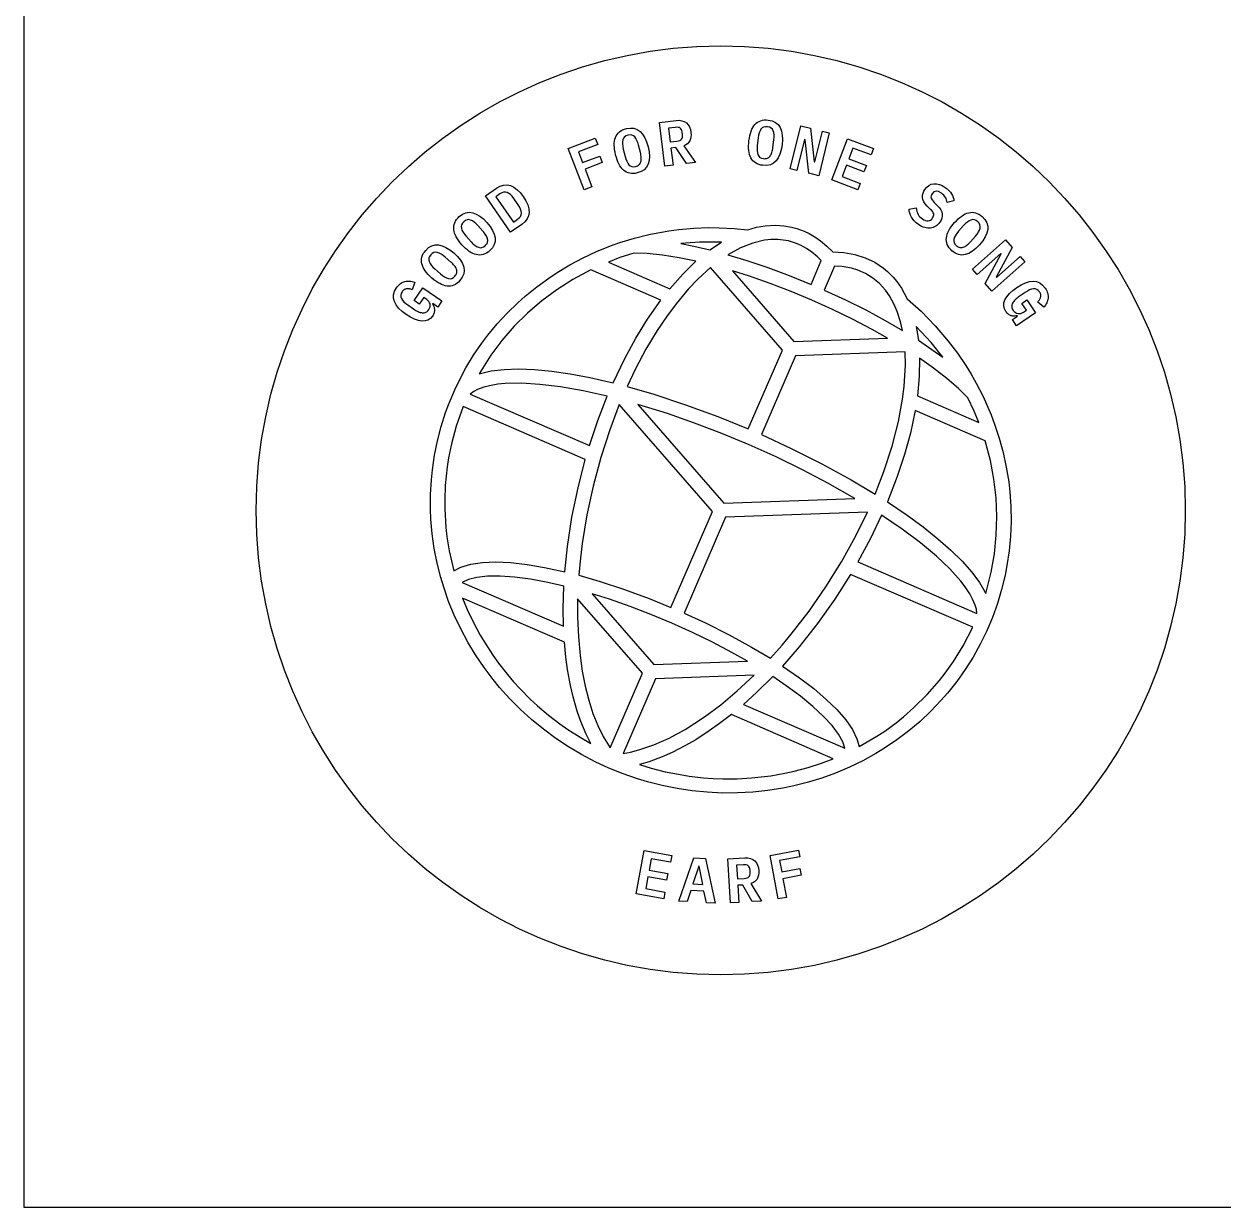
# Model space of a CAD drawing. Header units: millimetres. Extents: x 0 to 600, y 0 to 400.
# Drawn here: x 0 to 51.6, y 0 to 50.9 of the extents above; entities that cross this region are included whole.
import ezdxf

# ---------------------------------------------------------------- set-up
doc = ezdxf.new("R2010")
doc.units = ezdxf.units.MM
for name, color, linetype in [('CUT', 7, 'Continuous'), ('ENGRAVE_BACK_MIRRORED', 7, 'Continuous'), ('ENGRAVE_FRONT', 7, 'Continuous'), ('SHEET', 7, 'Continuous')]:
    doc.layers.add(name, color=color, linetype=linetype)

msp = doc.modelspace()

# ---------------------------------------------------------------- linework, layer by layer
at = {"layer": 'CUT'}
msp.add_circle((30, 30), 20, dxfattribs=at)
at = {"layer": 'ENGRAVE_BACK_MIRRORED'}
for points in [[(41.992, 33.107), (42.16, 32.486), (42.295, 31.859), (42.396, 31.226), (42.445, 30.797), (42.49, 30.16), (42.499, 29.522), (42.475, 28.891), (42.417, 28.258), (42.324, 27.629), (42.243, 27.208), (42.094, 26.591), (41.912, 25.983), (41.697, 25.386), (41.452, 24.807), (41.174, 24.238), (40.865, 23.684), (40.526, 23.147), (40.158, 22.629), (39.763, 22.132), (39.48, 21.808), (39.045, 21.351), (38.58, 20.914), (38.092, 20.502), (37.582, 20.116), (37.052, 19.758), (36.682, 19.531), (36.12, 19.22), (35.541, 18.939), (34.947, 18.688), (34.345, 18.469), (33.726, 18.28), (33.096, 18.124), (32.667, 18.036), (32.024, 17.934), (31.376, 17.866), (30.724, 17.83), (30.071, 17.828), (29.417, 17.859), (28.77, 17.922), (28.121, 18.019), (27.477, 18.149), (26.84, 18.311), (26.416, 18.439), (25.795, 18.654), (25.187, 18.899), (24.588, 19.177), (24.006, 19.484), (23.441, 19.819), (22.894, 20.182), (22.366, 20.572), (21.858, 20.988), (21.377, 21.425), (20.916, 21.888), (20.479, 22.374), (20.199, 22.714), (19.807, 23.235), (19.442, 23.773), (19.109, 24.325), (18.803, 24.896), (18.527, 25.482), (18.283, 26.079), (18.071, 26.688), (17.947, 27.104), (17.79, 27.727), (17.667, 28.351), (17.577, 28.985), (17.522, 29.622), (17.503, 30.053), (17.505, 30.69), (17.54, 31.32), (17.584, 31.748), (17.676, 32.377), (17.802, 32.994), (17.962, 33.608), (18.155, 34.212), (18.303, 34.614), (18.548, 35.193), (18.733, 35.579), (19.029, 36.133), (19.358, 36.676), (19.716, 37.2), (19.974, 37.543), (20.375, 38.029), (20.806, 38.498), (21.262, 38.943), (21.584, 39.229), (22.075, 39.629), (22.592, 40.006), (22.953, 40.245), (23.503, 40.576), (24.071, 40.877), (24.65, 41.146), (25.249, 41.387), (25.66, 41.533), (26.28, 41.721), (26.904, 41.876), (27.761, 42.035), (28.192, 42.092), (28.836, 42.15), (29.488, 42.174), (29.929, 42.172), (30.578, 42.142), (31.161, 42.086), (31.542, 42.19), (31.907, 42.253), (32.364, 42.279), (32.719, 42.256), (33.046, 42.199), (33.277, 42.137), (33.588, 42.022), (33.806, 41.919), (34.099, 41.747), (34.301, 41.605), (34.571, 41.38), (34.825, 41.128), (35.303, 41.104), (35.773, 41.021), (36.216, 40.881), (36.629, 40.682), (37.007, 40.427), (37.182, 40.279), (37.419, 40.041), (37.575, 39.853), (37.775, 39.569), (38.028, 39.109), (38.627, 38.572), (39.233, 37.952), (39.798, 37.29), (40.193, 36.765), (40.555, 36.231), (40.782, 35.862), (40.999, 35.482), (41.292, 34.91), (41.641, 34.116), (41.793, 33.714), (41.992, 33.107)], [(30.032, 41.556), (29.084, 41.549), (28.285, 41.485), (28.846, 41.374), (29.529, 41.215), (30.032, 41.556)], [(34.33, 40.759), (34.161, 40.924), (33.927, 41.118), (33.685, 41.283), (33.435, 41.418), (33.178, 41.524), (32.913, 41.6), (32.456, 41.663), (32.171, 41.661), (31.878, 41.63), (31.375, 41.511), (30.855, 41.306), (30.309, 41.006), (31.129, 40.758), (32.032, 40.454), (32.947, 40.114), (33.886, 39.733), (34.33, 40.759)], [(28.933, 40.727), (28.207, 40.876), (27.489, 40.99), (26.834, 41.057), (26.259, 41.077), (25.658, 40.883), (25.16, 40.694), (27.809, 39.546), (28.367, 40.177), (28.933, 40.727)], [(27.417, 39.047), (24.401, 40.355), (23.626, 39.939), (22.942, 39.503), (22.293, 39.02), (21.681, 38.494), (21.109, 37.927), (20.581, 37.321), (20.098, 36.679), (19.593, 35.884), (20.111, 36.006), (20.67, 36.071), (21.293, 36.089), (21.979, 36.061), (22.722, 35.989), (23.52, 35.873), (24.364, 35.715), (25.361, 35.487), (25.869, 36.546), (26.344, 37.416), (26.848, 38.235), (27.417, 39.047)], [(25.964, 35.332), (27.122, 34.997), (28.488, 34.549), (29.876, 34.037), (31.185, 33.505), (32.657, 36.899), (29.559, 40.458), (29.027, 39.974), (28.599, 39.524), (28.073, 38.895), (27.661, 38.341), (27.262, 37.745), (26.781, 36.946), (26.326, 36.092), (25.964, 35.332)], [(37.184, 37.413), (36.513, 37.79), (35.677, 38.228), (34.811, 38.649), (33.924, 39.05), (33.025, 39.424), (32.125, 39.768), (31.234, 40.079), (30.5, 40.311), (33.15, 37.266), (37.184, 37.413)], [(34.448, 39.489), (35.368, 39.064), (36.241, 38.629), (37.081, 38.177), (37.822, 37.749), (37.735, 38.125), (37.592, 38.568), (37.462, 38.872), (37.26, 39.236), (37.089, 39.48), (36.834, 39.764), (36.551, 40.003), (36.239, 40.196), (35.898, 40.345), (35.623, 40.426), (35.232, 40.495), (34.893, 40.515), (34.448, 39.489)], [(39.555, 36.599), (39.056, 37.225), (38.413, 37.922), (38.508, 37.322), (39.091, 36.932), (39.555, 36.599)], [(37.826, 34.782), (37.894, 35.328), (37.932, 35.801), (37.948, 36.258), (37.935, 36.826), (33.22, 36.655), (31.748, 33.261), (33.032, 32.669), (34.354, 32.006), (35.615, 31.315), (36.651, 30.698), (37.025, 31.667), (37.379, 32.76), (37.65, 33.821), (37.826, 34.782)], [(41.114, 33.777), (40.912, 34.27), (40.643, 34.841), (40.235, 35.247), (39.739, 35.679), (39.164, 36.125), (38.559, 36.553), (38.544, 35.764), (38.466, 34.926), (41.114, 33.777)], [(25.115, 34.916), (24.071, 35.148), (23.104, 35.318), (22.215, 35.427), (21.415, 35.474), (20.715, 35.459), (20.406, 35.429), (20.039, 35.368), (19.8, 35.306), (19.531, 35.206), (19.368, 35.12), (19.216, 35.01), (24.345, 32.786), (24.71, 33.873), (25.115, 34.916)], [(18.503, 27.395), (18.811, 27.557), (19.243, 27.688), (19.741, 27.761), (20.319, 27.782), (20.956, 27.752), (21.661, 27.673), (22.418, 27.546), (23.286, 27.358), (23.398, 28.447), (23.592, 29.712), (23.854, 30.977), (24.169, 32.194), (18.909, 34.475), (18.609, 33.632), (18.4, 32.858), (18.28, 32.268), (18.218, 31.871), (18.137, 31.072), (18.114, 30.468), (18.117, 30.065), (18.165, 29.259), (18.211, 28.857), (18.307, 28.256), (18.503, 27.395)], [(24.832, 32.28), (24.5, 31.045), (24.234, 29.808), (24.034, 28.573), (23.959, 27.961), (23.89, 27.205), (24.801, 26.942), (25.849, 26.599), (26.916, 26.205), (27.855, 25.824), (29.642, 29.945), (25.629, 34.554), (25.217, 33.469), (24.832, 32.28)], [(31.223, 32.821), (30.047, 33.311), (28.87, 33.761), (27.705, 34.167), (26.435, 34.563), (30.135, 30.312), (35.767, 30.516), (34.611, 31.173), (33.518, 31.746), (32.384, 32.298), (31.223, 32.821)], [(37.176, 30.365), (38.024, 29.792), (38.716, 29.285), (39.347, 28.781), (39.907, 28.288), (40.396, 27.807), (40.809, 27.339), (41.143, 26.887), (41.408, 26.426), (41.643, 27.338), (41.782, 28.129), (41.863, 28.928), (41.887, 29.733), (41.852, 30.54), (41.76, 31.344), (41.611, 32.141), (41.386, 32.991), (38.369, 34.299), (38.166, 33.328), (37.912, 32.401), (37.602, 31.459), (37.176, 30.365)], [(35.197, 27.786), (35.801, 28.88), (36.312, 29.922), (30.204, 29.701), (28.418, 25.58), (29.339, 25.155), (30.355, 24.645), (31.322, 24.115), (32.136, 23.629), (32.641, 24.196), (33.037, 24.67), (33.801, 25.66), (34.522, 26.7), (35.197, 27.786)], [(41.028, 25.553), (41.005, 25.739), (40.956, 25.917), (40.845, 26.182), (40.726, 26.399), (40.521, 26.708), (40.331, 26.954), (39.864, 27.475), (39.283, 28.027), (38.596, 28.601), (37.811, 29.191), (36.927, 29.795), (36.443, 28.786), (35.899, 27.777), (41.028, 25.553)], [(23.246, 26.737), (22.557, 26.893), (21.81, 27.03), (21.122, 27.121), (20.503, 27.164), (19.959, 27.161), (19.502, 27.113), (19.139, 27.025), (18.867, 26.9), (23.231, 25.007), (23.219, 25.781), (23.246, 26.737)], [(32.661, 23.294), (33.391, 22.789), (34.001, 22.322), (34.541, 21.862), (34.998, 21.418), (35.378, 20.981), (35.665, 20.568), (35.865, 20.163), (35.957, 19.828), (36.72, 20.273), (37.058, 20.497), (37.548, 20.855), (37.864, 21.107), (38.319, 21.506), (38.891, 22.073), (39.419, 22.679), (39.666, 22.996), (40.015, 23.486), (40.437, 24.168), (40.847, 24.963), (35.587, 27.243), (34.914, 26.182), (34.169, 25.126), (33.379, 24.12), (32.661, 23.294)], [(24.47, 26.402), (27.12, 23.357), (31.154, 23.504), (30.482, 23.881), (29.647, 24.319), (28.781, 24.741), (27.893, 25.141), (26.994, 25.515), (26.095, 25.859), (25.204, 26.17), (24.47, 26.402)], [(18.886, 26.223), (19.088, 25.73), (19.35, 25.174), (19.641, 24.63), (19.851, 24.276), (20.188, 23.758), (20.429, 23.422), (20.811, 22.933), (21.08, 22.618), (21.36, 22.312), (21.799, 21.87), (22.105, 21.588), (22.581, 21.184), (23.078, 20.804), (23.419, 20.565), (23.947, 20.228), (24.401, 19.967), (24.205, 20.356), (23.975, 20.902), (23.819, 21.348), (23.642, 21.966), (23.527, 22.462), (23.403, 23.145), (23.331, 23.685), (23.27, 24.322), (18.886, 26.223)], [(23.869, 24.549), (23.94, 23.754), (24.036, 23.073), (24.162, 22.428), (24.316, 21.821), (24.498, 21.256), (24.706, 20.736), (24.938, 20.263), (25.234, 19.779), (26.626, 22.99), (23.839, 26.193), (23.835, 25.395), (23.869, 24.549)], [(25.797, 19.535), (26.108, 19.591), (26.476, 19.683), (27.115, 19.899), (27.78, 20.193), (28.464, 20.563), (29.301, 21.104), (30.007, 21.632), (30.712, 22.226), (31.432, 22.9), (27.189, 22.746), (25.797, 19.535)], [(35.347, 19.754), (35.252, 20.038), (35.068, 20.364), (34.791, 20.731), (34.422, 21.129), (33.967, 21.552), (33.43, 21.992), (32.82, 22.443), (32.235, 22.839), (31.556, 22.167), (30.982, 21.647), (35.347, 19.754)], [(30.456, 21.206), (29.949, 20.815), (29.505, 20.499), (28.923, 20.123), (28.482, 19.868), (27.909, 19.574), (27.477, 19.383), (26.922, 19.178), (26.504, 19.055), (27.004, 18.902), (27.611, 18.747), (28.019, 18.662), (28.636, 18.559), (29.256, 18.487), (29.671, 18.457), (30.086, 18.441), (30.709, 18.443), (31.329, 18.477), (31.741, 18.518), (32.15, 18.572), (32.76, 18.679), (33.162, 18.768), (33.757, 18.927), (34.342, 19.117), (34.84, 19.306), (30.456, 21.206)]]:
    msp.add_lwpolyline(points, close=True, dxfattribs=at)
at = {"layer": 'ENGRAVE_FRONT'}
for points in [[(25.707, 44.767), (25.659, 44.838), (25.615, 44.917), (25.574, 45.004), (25.537, 45.099), (25.504, 45.201), (25.474, 45.311), (25.449, 45.421), (25.431, 45.527), (25.42, 45.628), (25.415, 45.724), (25.417, 45.816), (25.427, 45.901), (25.443, 45.981), (25.468, 46.056), (25.499, 46.124), (25.539, 46.187), (25.585, 46.244), (25.64, 46.296), (25.702, 46.341), (25.772, 46.38), (25.85, 46.412), (25.935, 46.438), (26.107, 46.463), (26.263, 46.452), (26.402, 46.403), (26.526, 46.317), (26.634, 46.197), (26.727, 46.047), (26.806, 45.867), (26.869, 45.656), (26.911, 45.44), (26.926, 45.244), (26.913, 45.068), (26.874, 44.911), (26.804, 44.778), (26.703, 44.67), (26.571, 44.587), (26.407, 44.53), (26.319, 44.512), (26.235, 44.504), (26.155, 44.506), (26.079, 44.517), (26.007, 44.538), (25.939, 44.566), (25.875, 44.604), (25.815, 44.65), (25.759, 44.704), (25.707, 44.767)], [(28.692, 46.403), (28.717, 46.276), (28.723, 46.176), (28.716, 46.082), (28.696, 45.995), (28.663, 45.915), (28.618, 45.844), (28.561, 45.785), (28.492, 45.737), (28.411, 45.702), (28.908, 44.978), (28.519, 44.93), (28.07, 45.619), (27.857, 45.593), (27.946, 44.861), (27.592, 44.818), (27.362, 46.704), (28.078, 46.791), (28.209, 46.797), (28.326, 46.781), (28.429, 46.744), (28.519, 46.685), (28.593, 46.608), (28.651, 46.514), (28.692, 46.403)], [(28.327, 46.341), (28.309, 46.39), (28.284, 46.43), (28.253, 46.46), (28.214, 46.481), (28.165, 46.493), (28.107, 46.497), (28.04, 46.493), (27.751, 46.458), (27.823, 45.869), (28.112, 45.904), (28.178, 45.915), (28.233, 45.933), (28.277, 45.957), (28.311, 45.987), (28.334, 46.024), (28.348, 46.068), (28.353, 46.12), (28.35, 46.18), (28.338, 46.282), (28.327, 46.341)], [(31.24, 45.328), (31.22, 45.411), (31.207, 45.501), (31.2, 45.597), (31.199, 45.699), (31.204, 45.807), (31.215, 45.92), (31.231, 46.031), (31.252, 46.136), (31.277, 46.235), (31.307, 46.327), (31.342, 46.412), (31.381, 46.488), (31.425, 46.557), (31.474, 46.618), (31.528, 46.671), (31.587, 46.715), (31.651, 46.752), (31.72, 46.781), (31.795, 46.801), (31.874, 46.813), (31.958, 46.815), (32.047, 46.808), (32.217, 46.771), (32.358, 46.705), (32.472, 46.61), (32.556, 46.486), (32.615, 46.336), (32.649, 46.162), (32.658, 45.966), (32.642, 45.746), (32.604, 45.529), (32.549, 45.341), (32.474, 45.18), (32.381, 45.048), (32.269, 44.948), (32.136, 44.883), (31.983, 44.853), (31.81, 44.858), (31.721, 44.872), (31.64, 44.895), (31.566, 44.925), (31.499, 44.963), (31.439, 45.007), (31.385, 45.058), (31.339, 45.116), (31.299, 45.18), (31.266, 45.251), (31.24, 45.328)], [(32.168, 45.326), (32.187, 45.368), (32.202, 45.414), (32.216, 45.464), (32.228, 45.517), (32.239, 45.573), (32.247, 45.632), (32.286, 45.954), (32.295, 46.07), (32.294, 46.174), (32.282, 46.266), (32.258, 46.347), (32.222, 46.414), (32.168, 46.465), (32.098, 46.5), (32.012, 46.519), (31.924, 46.521), (31.847, 46.504), (31.783, 46.467), (31.732, 46.411), (31.69, 46.338), (31.656, 46.252), (31.629, 46.151), (31.61, 46.036), (31.571, 45.712), (31.562, 45.596), (31.563, 45.492), (31.575, 45.4), (31.599, 45.319), (31.635, 45.252), (31.689, 45.201), (31.759, 45.166), (31.845, 45.147), (31.891, 45.143), (31.933, 45.145), (31.973, 45.152), (32.009, 45.164), (32.042, 45.18), (32.073, 45.201), (32.1, 45.226), (32.125, 45.255), (32.148, 45.289), (32.168, 45.326)], [(34.672, 46.254), (34.216, 44.409), (33.791, 44.514), (33.635, 45.958), (33.608, 45.964), (33.281, 44.64), (32.985, 44.714), (33.441, 46.558), (33.867, 46.453), (34.023, 45.009), (34.049, 45.003), (34.377, 46.327), (34.672, 46.254)], [(24.156, 44.699), (24.446, 43.936), (24.113, 43.809), (23.437, 45.585), (24.597, 46.026), (24.702, 45.752), (23.875, 45.437), (24.051, 44.974), (24.797, 45.258), (24.901, 44.983), (24.156, 44.699)], [(26.576, 45.095), (26.578, 45.141), (26.576, 45.19), (26.571, 45.241), (26.564, 45.295), (26.553, 45.351), (26.54, 45.409), (26.462, 45.724), (26.43, 45.835), (26.392, 45.932), (26.347, 46.014), (26.297, 46.081), (26.239, 46.131), (26.171, 46.159), (26.093, 46.167), (26.005, 46.155), (25.922, 46.125), (25.857, 46.082), (25.81, 46.025), (25.782, 45.954), (25.768, 45.871), (25.767, 45.778), (25.778, 45.674), (25.802, 45.561), (25.88, 45.243), (25.913, 45.132), (25.951, 45.035), (25.995, 44.953), (26.046, 44.886), (26.104, 44.837), (26.172, 44.808), (26.25, 44.8), (26.337, 44.812), (26.381, 44.826), (26.42, 44.842), (26.455, 44.863), (26.484, 44.887), (26.51, 44.914), (26.531, 44.944), (26.548, 44.977), (26.561, 45.014), (26.57, 45.053), (26.576, 45.095)], [(35.407, 44.866), (35.221, 44.377), (36.009, 44.077), (35.905, 43.802), (34.783, 44.229), (35.459, 46.005), (36.581, 45.578), (36.476, 45.303), (35.687, 45.604), (35.511, 45.14), (36.272, 44.851), (36.167, 44.576), (35.407, 44.866)], [(21.494, 43.511), (21.609, 43.326), (21.689, 43.15), (21.736, 42.984), (21.748, 42.827), (21.724, 42.682), (21.664, 42.547), (21.567, 42.424), (21.433, 42.313), (20.948, 41.977), (19.866, 43.538), (20.351, 43.875), (20.502, 43.961), (20.652, 44.008), (20.799, 44.017), (20.944, 43.987), (21.086, 43.921), (21.226, 43.819), (21.362, 43.683), (21.494, 43.511)], [(38.108, 42.966), (38.412, 43.027), (38.424, 42.949), (38.442, 42.876), (38.467, 42.809), (38.498, 42.747), (38.535, 42.69), (38.578, 42.638), (38.627, 42.59), (38.682, 42.547), (38.748, 42.507), (38.812, 42.48), (38.872, 42.466), (38.93, 42.465), (38.985, 42.477), (39.035, 42.502), (39.081, 42.54), (39.123, 42.59), (39.15, 42.637), (39.166, 42.682), (39.172, 42.726), (39.167, 42.769), (39.151, 42.814), (39.124, 42.861), (39.085, 42.91), (39.034, 42.963), (38.887, 43.105), (38.803, 43.199), (38.741, 43.292), (38.703, 43.385), (38.687, 43.477), (38.69, 43.567), (38.709, 43.655), (38.743, 43.74), (38.792, 43.823), (38.874, 43.922), (38.965, 43.996), (39.065, 44.044), (39.175, 44.066), (39.291, 44.063), (39.411, 44.035), (39.534, 43.983), (39.661, 43.906), (39.747, 43.841), (39.821, 43.773), (39.885, 43.703), (39.937, 43.629), (39.978, 43.553), (40.009, 43.477), (40.03, 43.4), (40.041, 43.322), (39.741, 43.258), (39.733, 43.316), (39.718, 43.372), (39.698, 43.426), (39.673, 43.479), (39.64, 43.53), (39.6, 43.578), (39.552, 43.623), (39.497, 43.665), (39.376, 43.73), (39.269, 43.745), (39.176, 43.713), (39.096, 43.632), (39.07, 43.587), (39.055, 43.544), (39.05, 43.501), (39.055, 43.458), (39.072, 43.414), (39.1, 43.367), (39.139, 43.316), (39.191, 43.262), (39.334, 43.119), (39.413, 43.03), (39.472, 42.94), (39.512, 42.85), (39.532, 42.76), (39.534, 42.671), (39.517, 42.582), (39.484, 42.493), (39.432, 42.406), (39.392, 42.354), (39.35, 42.307), (39.304, 42.267), (39.255, 42.232), (39.204, 42.203), (39.15, 42.18), (39.093, 42.163), (39.035, 42.153), (38.974, 42.149), (38.912, 42.151), (38.848, 42.161), (38.782, 42.177), (38.715, 42.201), (38.647, 42.231), (38.578, 42.269), (38.508, 42.314), (38.414, 42.386), (38.333, 42.461), (38.266, 42.54), (38.212, 42.622), (38.171, 42.706), (38.139, 42.792), (38.118, 42.878), (38.108, 42.966)], [(21.093, 43.435), (21.023, 43.526), (20.952, 43.597), (20.879, 43.651), (20.805, 43.686), (20.729, 43.702), (20.652, 43.697), (20.574, 43.672), (20.494, 43.626), (20.317, 43.504), (21.074, 42.412), (21.251, 42.534), (21.321, 42.593), (21.372, 42.658), (21.404, 42.728), (21.416, 42.804), (21.409, 42.886), (21.384, 42.974), (21.341, 43.066), (21.281, 43.164), (21.093, 43.435)], [(19.395, 41.033), (19.32, 41.064), (19.244, 41.105), (19.168, 41.154), (19.091, 41.212), (19.014, 41.279), (18.937, 41.354), (18.859, 41.437), (18.787, 41.523), (18.721, 41.608), (18.664, 41.692), (18.615, 41.775), (18.574, 41.857), (18.543, 41.937), (18.52, 42.016), (18.507, 42.093), (18.503, 42.168), (18.509, 42.242), (18.523, 42.315), (18.547, 42.386), (18.581, 42.455), (18.625, 42.522), (18.679, 42.586), (18.743, 42.649), (18.883, 42.752), (19.026, 42.814), (19.172, 42.836), (19.322, 42.818), (19.473, 42.762), (19.626, 42.673), (19.779, 42.55), (19.933, 42.393), (20.071, 42.221), (20.176, 42.055), (20.247, 41.893), (20.284, 41.736), (20.285, 41.585), (20.247, 41.443), (20.168, 41.308), (20.05, 41.181), (19.98, 41.124), (19.909, 41.078), (19.838, 41.043), (19.765, 41.017), (19.692, 41.001), (19.618, 40.995), (19.544, 40.999), (19.47, 41.011), (19.395, 41.033)], [(19.95, 41.72), (19.935, 41.76), (19.916, 41.801), (19.892, 41.844), (19.863, 41.887), (19.832, 41.931), (19.796, 41.976), (19.757, 42.021), (19.542, 42.263), (19.461, 42.347), (19.382, 42.414), (19.305, 42.466), (19.229, 42.502), (19.154, 42.519), (19.081, 42.512), (19.008, 42.483), (18.937, 42.431), (18.877, 42.366), (18.839, 42.297), (18.825, 42.225), (18.833, 42.149), (18.859, 42.07), (18.902, 41.987), (18.96, 41.9), (19.034, 41.811), (19.251, 41.567), (19.331, 41.483), (19.41, 41.415), (19.488, 41.364), (19.564, 41.328), (19.638, 41.311), (19.712, 41.317), (19.784, 41.346), (19.856, 41.398), (19.889, 41.431), (19.915, 41.464), (19.936, 41.498), (19.952, 41.533), (19.961, 41.568), (19.966, 41.605), (19.965, 41.642), (19.96, 41.681), (19.95, 41.72)], [(39.728, 41.814), (39.75, 41.892), (39.781, 41.972), (39.822, 42.053), (39.87, 42.136), (39.928, 42.22), (39.993, 42.306), (40.067, 42.393), (40.144, 42.475), (40.221, 42.55), (40.298, 42.616), (40.374, 42.675), (40.451, 42.725), (40.527, 42.765), (40.602, 42.797), (40.677, 42.819), (40.752, 42.831), (40.826, 42.834), (40.899, 42.828), (40.973, 42.813), (41.045, 42.787), (41.117, 42.751), (41.187, 42.705), (41.257, 42.649), (41.375, 42.522), (41.454, 42.387), (41.493, 42.244), (41.492, 42.094), (41.454, 41.937), (41.383, 41.775), (41.279, 41.609), (41.141, 41.437), (40.986, 41.28), (40.833, 41.157), (40.68, 41.068), (40.529, 41.012), (40.38, 40.994), (40.233, 41.016), (40.09, 41.078), (39.95, 41.181), (39.886, 41.243), (39.832, 41.308), (39.789, 41.375), (39.755, 41.444), (39.731, 41.515), (39.716, 41.587), (39.711, 41.661), (39.715, 41.737), (39.728, 41.814)], [(40.474, 41.342), (40.512, 41.362), (40.551, 41.386), (40.59, 41.415), (40.63, 41.448), (40.67, 41.484), (40.711, 41.525), (40.751, 41.569), (40.966, 41.811), (41.04, 41.9), (41.098, 41.987), (41.141, 42.07), (41.167, 42.149), (41.175, 42.225), (41.161, 42.297), (41.123, 42.366), (41.063, 42.431), (40.992, 42.483), (40.919, 42.512), (40.846, 42.519), (40.771, 42.502), (40.695, 42.466), (40.618, 42.414), (40.539, 42.347), (40.458, 42.263), (40.241, 42.019), (40.167, 41.929), (40.109, 41.843), (40.067, 41.76), (40.04, 41.681), (40.032, 41.605), (40.047, 41.532), (40.084, 41.464), (40.144, 41.398), (40.18, 41.37), (40.216, 41.347), (40.252, 41.33), (40.288, 41.319), (40.325, 41.314), (40.362, 41.313), (40.399, 41.318), (40.436, 41.328), (40.474, 41.342)], [(18.139, 39.67), (18.06, 39.692), (17.98, 39.723), (17.899, 39.763), (17.816, 39.811), (17.731, 39.868), (17.645, 39.933), (17.558, 40.006), (17.476, 40.083), (17.401, 40.159), (17.334, 40.236), (17.275, 40.312), (17.224, 40.389), (17.183, 40.464), (17.152, 40.54), (17.129, 40.615), (17.116, 40.689), (17.113, 40.763), (17.119, 40.837), (17.134, 40.91), (17.159, 40.983), (17.194, 41.054), (17.24, 41.125), (17.296, 41.195), (17.423, 41.314), (17.557, 41.393), (17.7, 41.433), (17.85, 41.433), (18.007, 41.396), (18.169, 41.325), (18.336, 41.222), (18.509, 41.085), (18.666, 40.931), (18.79, 40.778), (18.88, 40.626), (18.937, 40.475), (18.956, 40.326), (18.935, 40.179), (18.873, 40.036), (18.771, 39.896), (18.708, 39.831), (18.644, 39.777), (18.577, 39.733), (18.508, 39.699), (18.438, 39.674), (18.365, 39.659), (18.291, 39.654), (18.216, 39.657), (18.139, 39.67)], [(42.897, 40.926), (43.099, 40.698), (41.673, 39.441), (41.383, 39.77), (42.077, 41.046), (42.059, 41.066), (41.036, 40.164), (40.834, 40.393), (42.26, 41.649), (42.55, 41.321), (41.856, 40.045), (41.874, 40.025), (42.897, 40.926)], [(18.607, 40.419), (18.587, 40.457), (18.563, 40.495), (18.534, 40.535), (18.5, 40.574), (18.464, 40.614), (18.423, 40.654), (18.379, 40.694), (18.136, 40.909), (18.046, 40.982), (17.959, 41.039), (17.876, 41.082), (17.796, 41.108), (17.72, 41.115), (17.648, 41.1), (17.58, 41.063), (17.515, 41.002), (17.463, 40.931), (17.434, 40.858), (17.429, 40.784), (17.445, 40.71), (17.482, 40.634), (17.534, 40.557), (17.602, 40.478), (17.686, 40.398), (17.931, 40.182), (18.021, 40.109), (18.108, 40.051), (18.191, 40.009), (18.271, 39.983), (18.347, 39.975), (18.419, 39.99), (18.487, 40.028), (18.552, 40.088), (18.581, 40.124), (18.603, 40.16), (18.62, 40.197), (18.631, 40.233), (18.636, 40.27), (18.636, 40.307), (18.631, 40.344), (18.621, 40.381), (18.607, 40.419)], [(17.664, 38.713), (17.67, 38.681), (17.673, 38.649), (17.674, 38.615), (17.672, 38.582), (17.667, 38.547), (17.659, 38.512), (17.647, 38.476), (17.632, 38.44), (17.612, 38.403), (17.589, 38.367), (17.499, 38.264), (17.393, 38.194), (17.271, 38.156), (17.132, 38.15), (16.98, 38.176), (16.817, 38.231), (16.643, 38.317), (16.459, 38.432), (16.277, 38.57), (16.131, 38.71), (16.021, 38.851), (15.947, 38.994), (15.91, 39.139), (15.913, 39.285), (15.956, 39.433), (16.039, 39.581), (16.08, 39.637), (16.122, 39.686), (16.166, 39.729), (16.211, 39.765), (16.258, 39.796), (16.305, 39.822), (16.354, 39.843), (16.403, 39.858), (16.454, 39.868), (16.505, 39.874), (16.557, 39.875), (16.609, 39.872), (16.662, 39.864), (16.716, 39.854), (16.769, 39.84), (16.822, 39.823), (16.714, 39.502), (16.684, 39.51), (16.653, 39.519), (16.623, 39.526), (16.593, 39.533), (16.563, 39.538), (16.534, 39.541), (16.506, 39.542), (16.477, 39.54), (16.45, 39.535), (16.423, 39.528), (16.397, 39.518), (16.371, 39.505), (16.346, 39.489), (16.323, 39.469), (16.3, 39.444), (16.278, 39.414), (16.238, 39.342), (16.221, 39.269), (16.225, 39.197), (16.251, 39.126), (16.296, 39.054), (16.357, 38.984), (16.434, 38.914), (16.527, 38.844), (16.778, 38.672), (16.828, 38.639), (16.878, 38.609), (16.926, 38.582), (16.973, 38.559), (17.02, 38.54), (17.065, 38.525), (17.109, 38.514), (17.151, 38.508), (17.192, 38.507), (17.231, 38.51), (17.269, 38.519), (17.305, 38.532), (17.338, 38.551), (17.371, 38.576), (17.401, 38.607), (17.429, 38.644), (17.465, 38.707), (17.486, 38.768), (17.493, 38.828), (17.485, 38.887), (17.464, 38.943), (17.433, 38.994), (17.391, 39.041), (17.338, 39.083), (17.21, 39.171), (17.014, 38.886), (16.801, 39.032), (17.177, 39.58), (17.996, 39.018), (17.816, 38.755), (17.598, 38.905), (17.586, 38.887), (17.602, 38.86), (17.617, 38.832), (17.631, 38.804), (17.644, 38.774), (17.655, 38.744), (17.664, 38.713)], [(42.572, 38.369), (42.54, 38.375), (42.508, 38.384), (42.477, 38.395), (42.446, 38.409), (42.416, 38.426), (42.386, 38.447), (42.357, 38.47), (42.329, 38.498), (42.302, 38.529), (42.276, 38.564), (42.212, 38.685), (42.185, 38.809), (42.194, 38.937), (42.238, 39.068), (42.317, 39.201), (42.428, 39.333), (42.57, 39.464), (42.744, 39.595), (42.938, 39.715), (43.121, 39.801), (43.293, 39.852), (43.453, 39.87), (43.601, 39.852), (43.736, 39.796), (43.858, 39.703), (43.967, 39.572), (44.004, 39.514), (44.035, 39.457), (44.059, 39.401), (44.077, 39.345), (44.089, 39.291), (44.096, 39.237), (44.097, 39.185), (44.094, 39.133), (44.085, 39.082), (44.072, 39.032), (44.055, 38.983), (44.033, 38.936), (44.007, 38.889), (43.978, 38.843), (43.946, 38.798), (43.911, 38.755), (43.65, 38.972), (43.669, 38.997), (43.687, 39.022), (43.705, 39.047), (43.722, 39.073), (43.738, 39.099), (43.751, 39.125), (43.762, 39.151), (43.77, 39.178), (43.776, 39.206), (43.779, 39.233), (43.779, 39.261), (43.777, 39.29), (43.77, 39.319), (43.76, 39.348), (43.745, 39.379), (43.725, 39.41), (43.672, 39.473), (43.61, 39.515), (43.542, 39.537), (43.466, 39.539), (43.383, 39.522), (43.295, 39.491), (43.202, 39.445), (43.104, 39.383), (42.852, 39.21), (42.803, 39.176), (42.758, 39.14), (42.716, 39.105), (42.677, 39.069), (42.642, 39.033), (42.612, 38.996), (42.586, 38.959), (42.565, 38.921), (42.549, 38.884), (42.538, 38.846), (42.533, 38.808), (42.532, 38.77), (42.538, 38.731), (42.549, 38.693), (42.568, 38.653), (42.592, 38.613), (42.637, 38.557), (42.687, 38.515), (42.74, 38.487), (42.798, 38.474), (42.858, 38.473), (42.917, 38.483), (42.976, 38.506), (43.035, 38.54), (43.163, 38.628), (42.967, 38.913), (43.18, 39.059), (43.556, 38.512), (42.737, 37.95), (42.557, 38.212), (42.774, 38.362), (42.762, 38.38), (42.731, 38.374), (42.7, 38.37), (42.668, 38.367), (42.636, 38.366), (42.604, 38.366), (42.572, 38.369)], [(27.715, 14.366), (27.662, 14.077), (26.862, 14.224), (26.767, 13.71), (27.597, 13.557), (27.544, 13.268), (26.363, 13.485), (26.707, 15.354), (27.888, 15.137), (27.834, 14.848), (27.004, 15), (26.915, 14.513), (27.715, 14.366)], [(29.759, 13.084), (29.381, 13.106), (29.277, 13.595), (28.715, 13.63), (28.555, 13.157), (28.197, 13.178), (28.844, 15.043), (29.339, 15.013), (29.759, 13.084)], [(31.464, 14.903), (31.534, 14.821), (31.586, 14.724), (31.62, 14.611), (31.637, 14.483), (31.637, 14.382), (31.625, 14.289), (31.599, 14.203), (31.562, 14.125), (31.512, 14.057), (31.452, 14.001), (31.38, 13.958), (31.297, 13.928), (31.749, 13.175), (31.358, 13.151), (30.952, 13.866), (30.737, 13.853), (30.782, 13.116), (30.426, 13.095), (30.311, 14.991), (31.031, 15.035), (31.162, 15.033), (31.278, 15.01), (31.378, 14.967), (31.464, 14.903)], [(33.409, 14.573), (33.462, 14.284), (32.678, 14.139), (32.825, 13.336), (32.475, 13.272), (32.131, 15.14), (33.352, 15.365), (33.405, 15.076), (32.535, 14.916), (32.625, 14.429), (33.409, 14.573)], [(29.235, 13.89), (29.073, 14.677), (29.051, 14.678), (28.795, 13.917), (29.235, 13.89)], [(31.265, 14.349), (31.265, 14.408), (31.259, 14.512), (31.251, 14.571), (31.237, 14.621), (31.214, 14.662), (31.185, 14.694), (31.147, 14.717), (31.1, 14.733), (31.042, 14.74), (30.975, 14.74), (30.684, 14.722), (30.72, 14.13), (31.011, 14.147), (31.078, 14.155), (31.134, 14.17), (31.179, 14.191), (31.214, 14.218), (31.239, 14.254), (31.256, 14.297), (31.265, 14.349)]]:
    msp.add_lwpolyline(points, close=True, dxfattribs=at)
at = {"layer": 'SHEET'}
msp.add_lwpolyline([(0, 0), (600, 0), (600, 400), (0, 400)], close=True, dxfattribs=at)

doc.saveas('drawing.dxf')
